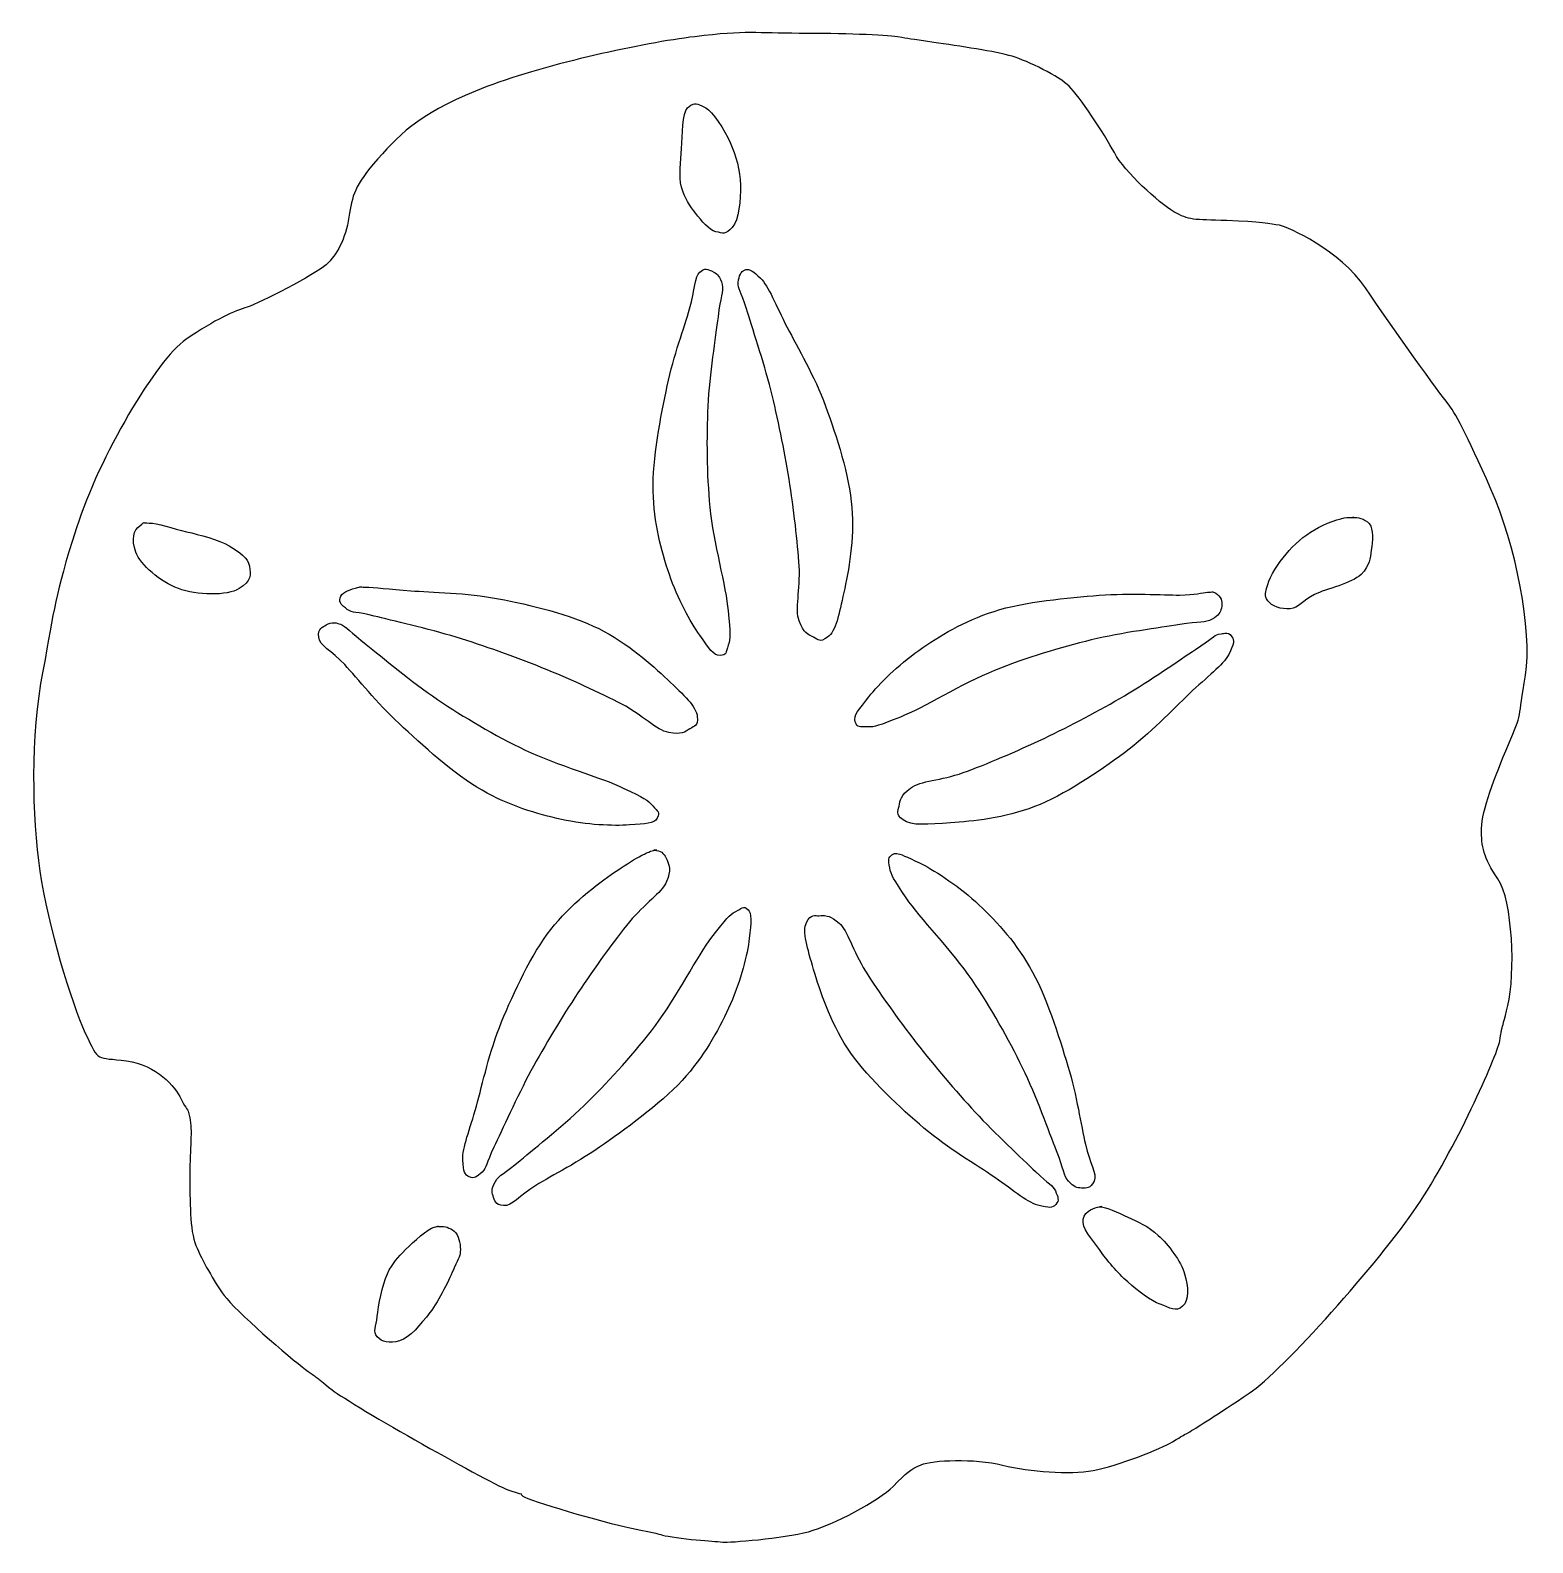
# Model space of a CAD drawing. Extents: x -1 to 572, y 0 to 577.
import ezdxf

# ---------------------------------------------------------------- set-up
doc = ezdxf.new("R2010")
doc.units = 0
doc.layers.get('0').update_dxf_attribs({"linetype": 'CONTINUOUS'})

msp = doc.modelspace()

# ---------------------------------------------------------------- linework, layer by layer
at = {"color": 7}
for p, q in [((291.941978, 575.999711), (291.941978, 575.999711)), ((252.593527, 549.104059), (252.593527, 549.104059)), ((256.409985, 485.928045), (256.409985, 485.928045)), ((272.296635, 485.834198), (272.296635, 485.834198)), ((43.882157, 389.068103), (43.882157, 389.068103)), ((503.488027, 391.207343), (503.488027, 391.207342)), ((126.482138, 364.631737), (126.482138, 364.631737)), ((447.711502, 362.622443), (447.711502, 362.622443)), ((114.327712, 350.985383), (114.327712, 350.985383)), ((454.350585, 346.983645), (454.350585, 346.983645)), ((236.745383, 264.133395), (236.745383, 264.133395)), ((329.105467, 262.867665), (329.105468, 262.867665)), ((270.660315, 242.327167), (270.660315, 242.327168)), ((301.066815, 239.237422), (301.066815, 239.237423)), ((407.058818, 128.02848), (407.058818, 128.02848)), ((154.985213, 120.580868), (154.985213, 120.580868))]:
    msp.add_line(p, q, dxfattribs=at)
for points in [[(252.047287, 574.736381), (232.126778, 572.282662), (196.696043, 564.690495), (172.72956, 555.658931)], [(291.941978, 575.999711), (275.676128, 576.01263), (271.967798, 577.1901), (252.047287, 574.736381)], [(329.4183, 574.673816), (324.575715, 575.458983), (308.207828, 575.986792), (291.941978, 575.999711)], [(343.218652, 572.544206), (333.586395, 573.93336), (334.260885, 573.888648), (329.4183, 574.673816)], [(373.129447, 567.247856), (367.042762, 569.094709), (352.850903, 571.155052), (343.218652, 572.544206)], [(394.957335, 555.812936), (391.206173, 559.564102), (379.216133, 565.401004), (373.129447, 567.247856)], [(172.72956, 555.658931), (148.763078, 546.627367), (140.26167, 538.502171), (131.1384, 528.084694)], [(412.18431, 530.464564), (408.231195, 537.811875), (398.708497, 552.06177), (394.957335, 555.812936)], [(249.31851, 547.518281), (251.461125, 549.363476), (251.635792, 549.190436), (252.593527, 549.104059)], [(252.593527, 549.104059), (253.551262, 549.017681), (253.723995, 548.845211), (256.284862, 547.518281)], [(246.996382, 532.035904), (247.372747, 537.082185), (247.175895, 545.673086), (249.31851, 547.518281)], [(256.284862, 547.518281), (258.84573, 546.191351), (263.324512, 539.342752), (265.575727, 534.358016)], [(246.996382, 517.328359), (245.931472, 521.552224), (246.620017, 526.989622), (246.996382, 532.035904)], [(265.575727, 534.358016), (267.826942, 529.37328), (269.318985, 523.644671), (269.445127, 518.103199)], [(131.1384, 528.084694), (122.01513, 517.667216), (121.419555, 514.189435), (120.083685, 505.814029)], [(434.883307, 507.924386), (429.067065, 511.309541), (416.137425, 523.117252), (412.18431, 530.464564)], [(252.415462, 507.265054), (250.166317, 510.127657), (248.061292, 513.104494), (246.996382, 517.328359)], [(269.445127, 518.103199), (269.57127, 512.561726), (268.972822, 504.626395), (266.34816, 501.848381)], [(120.083685, 505.814029), (118.747815, 497.438625), (115.5408, 491.40939), (111.391987, 487.672642)], [(260.156647, 500.298698), (257.439997, 500.9748), (254.664607, 504.40245), (252.415462, 507.265054)], [(455.086927, 504.512201), (442.257592, 504.968824), (440.69955, 504.539231), (434.883307, 507.924386)], [(475.119705, 502.721884), (471.699787, 503.379551), (467.916262, 504.055579), (455.086927, 504.512201)], [(507.968632, 478.834155), (498.322575, 493.198485), (478.539622, 502.064216), (475.119705, 502.721884)], [(266.34816, 501.848381), (263.723497, 499.07037), (262.873297, 499.622595), (260.156647, 500.298698)], [(111.391987, 487.672642), (107.243175, 483.935895), (86.01162, 472.911592), (81.303127, 471.502043)], [(253.962743, 484.81872), (255.77619, 486.197092), (255.508268, 485.86443), (256.409985, 485.928045)], [(256.409985, 485.928045), (257.311703, 485.991645), (258.068438, 485.521613), (259.381815, 484.81872)], [(268.67028, 480.94692), (268.886385, 483.558173), (269.79507, 485.192048), (270.9924, 485.591153)], [(270.9924, 485.591153), (272.18973, 485.990257), (271.480875, 485.846858), (272.296635, 485.834198)], [(272.296635, 485.834198), (273.112395, 485.821523), (274.246643, 485.34147), (277.186312, 482.496607)], [(250.093343, 470.886022), (252.143528, 478.114725), (252.149295, 483.440348), (253.962743, 484.81872)], [(259.381815, 484.81872), (260.695193, 484.115828), (261.787087, 483.104505), (262.478775, 480.174487)], [(262.478775, 480.174487), (263.170462, 477.24447), (261.85239, 475.527435), (260.929095, 467.789062)], [(271.76724, 470.886023), (269.69082, 477.719947), (268.454175, 478.335667), (268.67028, 480.94692)], [(277.186312, 482.496607), (280.125982, 479.651745), (283.08054, 472.026398), (287.249625, 463.917255)], [(539.409855, 434.692282), (536.806095, 437.786677), (517.61469, 464.469825), (507.968632, 478.834155)], [(81.303127, 471.502043), (76.594635, 470.092493), (69.118669, 466.883378), (57.877423, 459.17196)], [(241.579725, 441.470933), (244.029075, 453.08832), (248.043158, 463.65732), (250.093343, 470.886022)], [(260.929095, 467.789062), (260.0058, 460.05069), (257.626103, 445.881427), (257.059695, 433.729748)], [(281.055698, 439.921253), (278.32605, 450.764648), (273.84366, 464.052098), (271.76724, 470.886023)], [(287.249625, 463.917255), (291.41871, 455.808112), (297.705862, 445.231845), (301.954763, 433.729748)], [(57.877423, 459.17196), (46.636177, 451.460542), (24.791646, 414.330158), (16.120228, 387.20319)], [(236.160645, 401.220113), (235.8027, 413.373135), (239.130375, 429.853545), (241.579725, 441.470933)], [(288.022057, 405.864345), (286.22313, 417.100118), (283.785345, 429.077857), (281.055698, 439.921253)], [(257.059695, 433.729748), (256.493288, 421.578067), (256.558252, 408.09711), (257.834542, 395.0262)], [(301.954763, 433.729748), (306.203663, 422.22765), (311.053972, 407.095755), (312.01806, 395.0262)], [(555.837922, 402.04548), (546.322965, 423.49629), (542.013615, 431.597887), (539.409855, 434.692282)], [(291.893857, 372.577455), (291.369285, 381.630427), (289.820985, 394.628573), (288.022057, 405.864345)], [(242.35215, 369.482917), (239.22042, 378.68076), (236.51859, 389.06709), (236.160645, 401.220113)], [(568.98375, 330.93096), (571.80342, 348.11616), (565.35288, 380.59467), (555.837922, 402.04548)], [(257.834542, 395.0262), (259.110833, 381.95529), (264.026805, 364.3908), (264.80088, 355.550205)], [(312.01806, 395.0262), (312.982148, 382.956645), (310.785773, 370.772198), (308.923508, 362.516565)], [(16.120228, 387.20319), (7.448811, 360.076222), (8.078953, 357.61698), (3.289631, 332.560057)], [(38.773501, 377.996535), (36.944569, 382.933823), (37.977388, 386.29968), (40.320776, 388.059848)], [(40.320776, 388.059848), (42.664164, 389.820015), (41.083085, 389.034998), (43.882157, 389.068103)], [(43.882157, 389.068103), (46.681229, 389.101178), (53.137934, 386.883023), (58.125276, 385.737735)], [(488.506162, 386.512568), (492.452145, 388.844243), (498.596857, 391.050555), (500.89158, 391.1568)], [(500.89158, 391.1568), (503.186302, 391.263045), (503.08131, 391.217325), (503.488027, 391.20735)], [(503.488027, 391.20735), (503.894738, 391.19745), (502.267875, 391.237125), (503.488027, 391.207343)], [(503.488027, 391.207342), (504.70818, 391.177568), (507.647647, 390.961335), (509.405213, 388.834687)], [(509.405213, 388.834687), (511.162778, 386.70804), (510.71196, 382.08825), (510.18006, 378.771382)], [(58.125276, 385.737735), (63.112619, 384.592447), (70.398815, 382.779225), (74.380091, 380.318655)], [(477.668017, 377.224103), (480.658957, 380.765753), (484.56018, 384.180893), (488.506162, 386.512568)], [(55.028318, 364.063837), (48.051761, 366.644633), (40.602433, 373.059247), (38.773501, 377.996535)], [(74.380091, 380.318655), (78.361365, 377.858085), (81.517605, 375.906502), (82.12128, 372.577455)], [(470.701665, 365.611118), (471.57957, 368.78064), (474.677077, 373.682453), (477.668017, 377.224103)], [(510.18006, 378.771382), (509.64816, 375.454515), (509.755335, 372.983272), (506.308252, 369.482917)], [(82.12128, 372.577455), (82.724955, 369.248407), (82.81419, 367.003118), (78.24948, 364.063837)], [(291.893857, 351.678405), (290.186325, 356.22291), (292.41843, 363.524482), (291.893857, 372.577455)], [(78.24948, 364.063837), (73.684768, 361.124558), (62.004876, 361.483043), (55.028318, 364.063837)], [(116.702783, 360.500048), (117.147548, 362.469803), (119.732063, 363.450735), (122.557395, 364.196183)], [(122.557395, 364.196183), (125.382728, 364.94163), (123.522623, 364.609478), (126.482138, 364.631737)], [(126.482138, 364.631737), (129.441653, 364.654013), (135.701617, 363.744743), (143.660992, 363.19515)], [(253.962743, 346.25934), (250.365803, 351.249833), (245.48388, 360.285075), (242.35215, 369.482917)], [(470.701665, 359.419605), (469.243252, 361.501785), (469.82376, 362.441595), (470.701665, 365.611118)], [(506.308252, 369.482917), (502.86117, 365.982562), (492.990892, 364.014735), (488.506162, 361.741717)], [(119.47728, 356.108483), (117.354555, 357.644498), (116.258018, 358.530293), (116.702783, 360.500048)], [(143.660992, 363.19515), (151.620368, 362.645557), (165.063097, 362.476103), (177.104287, 360.160755)], [(177.104287, 360.160755), (189.145477, 357.845407), (204.60522, 354.167385), (215.432437, 348.747495)], [(308.923508, 362.516565), (307.061242, 354.260932), (305.942917, 347.737605), (302.729595, 345.4869)], [(366.24972, 355.32882), (377.809275, 359.097195), (394.5603, 360.550695), (406.397077, 361.47462)], [(406.397077, 361.47462), (418.233855, 362.398545), (430.913025, 361.537995), (437.01774, 361.594928)], [(437.01774, 361.594928), (443.122455, 361.651853), (445.659495, 362.507198), (447.711502, 362.622443)], [(447.711502, 362.622443), (449.76351, 362.737687), (449.643847, 363.158183), (451.477418, 361.806697)], [(451.477418, 361.806697), (453.310987, 360.455213), (453.379942, 358.403745), (453.005452, 356.609003)], [(479.217697, 356.322653), (475.92864, 356.026988), (472.160077, 357.337425), (470.701665, 359.419605)], [(488.506162, 361.741717), (484.021432, 359.4687), (482.506755, 356.618317), (479.217697, 356.322653)], [(129.689783, 353.552955), (122.76738, 355.312013), (121.600005, 354.572468), (119.47728, 356.108483)], [(160.991437, 345.479678), (150.299985, 348.754283), (136.612185, 351.793905), (129.689783, 353.552955)], [(264.80088, 355.550205), (265.574955, 346.70961), (265.800278, 345.239002), (264.80088, 342.38994)], [(337.544505, 340.44321), (345.486952, 346.04013), (354.690165, 351.560445), (366.24972, 355.32882)], [(449.420002, 352.328123), (446.803672, 350.838735), (444.786877, 351.618585), (437.10195, 350.323635)], [(453.005452, 356.609003), (452.630962, 354.81426), (452.036332, 353.81751), (449.420002, 352.328123)], [(108.554917, 345.525398), (108.204022, 348.819968), (110.07726, 349.402208), (111.358305, 350.162423)], [(111.358305, 350.162423), (112.63935, 350.922638), (113.39133, 351.045), (114.327712, 350.985383)], [(114.327712, 350.985383), (115.264095, 350.925758), (114.96396, 351.045608), (116.93379, 350.410275)], [(116.93379, 350.410275), (118.90362, 349.774935), (120.58809, 347.470298), (126.73239, 342.676298)], [(215.432437, 348.747495), (226.259655, 343.327605), (235.548397, 335.140538), (241.649505, 329.275395)], [(297.310522, 345.4869), (295.2393, 346.426755), (293.60139, 347.1339), (291.893857, 351.678405)], [(437.10195, 350.323635), (429.417022, 349.028685), (415.150162, 347.321258), (403.3314, 344.44014)], [(443.125027, 340.799363), (449.096767, 344.717543), (450.143812, 346.24248), (451.908157, 346.605855)], [(451.908157, 346.605855), (453.672502, 346.96923), (453.442132, 346.947698), (454.350585, 346.983645)], [(454.350585, 346.983645), (455.259038, 347.01957), (456.082755, 347.03382), (457.01922, 345.686625)], [(118.476247, 335.004893), (113.351152, 340.499513), (108.905812, 342.230828), (108.554917, 345.525398)], [(126.73239, 342.676298), (132.87669, 337.882298), (143.770297, 328.51323), (153.875895, 321.741158)], [(193.741703, 333.820965), (183.196035, 338.095043), (171.68289, 342.205073), (160.991437, 345.479678)], [(261.703928, 338.520555), (259.057418, 338.373975), (257.559683, 341.268848), (253.962743, 346.25934)], [(264.80088, 342.38994), (263.801483, 339.540878), (264.350437, 338.667135), (261.703928, 338.520555)], [(302.729595, 345.4869), (299.516273, 343.236195), (299.381745, 344.547045), (297.310522, 345.4869)], [(403.3314, 344.44014), (391.512637, 341.559023), (378.59721, 337.69683), (366.415762, 332.78865)], [(416.036872, 323.160893), (425.671492, 328.835768), (437.153287, 336.881183), (443.125027, 340.799363)], [(457.01922, 345.686625), (457.955685, 344.339408), (457.967085, 343.011593), (455.794395, 338.871878)], [(139.240545, 312.498405), (130.566405, 320.60535), (123.601342, 329.510273), (118.476247, 335.004893)], [(318.534435, 322.759035), (322.308967, 327.616583), (329.602057, 334.84629), (337.544505, 340.44321)], [(455.794395, 338.871878), (453.621705, 334.732163), (447.410842, 330.266858), (440.805308, 323.98146)], [(3.289631, 332.560057), (-1.499691, 307.503135), (-0.87966, 277.18218), (2.180309, 256.17324)], [(224.227605, 319.909935), (216.209213, 324.145132), (204.28737, 329.546888), (193.741703, 333.820965)], [(241.649505, 329.275395), (247.750613, 323.410252), (252.75603, 319.078935), (253.019445, 315.164633)], [(366.415762, 332.78865), (354.234315, 327.88047), (338.765272, 318.21348), (330.501157, 314.979338)], [(562.544392, 304.468462), (567.897682, 316.949287), (566.16408, 313.74576), (568.98375, 330.93096)], [(440.805308, 323.98146), (434.199772, 317.696063), (425.822407, 308.68005), (415.98393, 301.361873)], [(153.875895, 321.741158), (163.981492, 314.969085), (175.550542, 308.050598), (187.396185, 302.37975)], [(242.11152, 309.095835), (237.339128, 309.98601), (232.245998, 315.674745), (224.227605, 319.909935)], [(313.29102, 313.150523), (312.40455, 315.648458), (314.759902, 317.901488), (318.534435, 322.759035)], [(385.319955, 306.877193), (395.59335, 311.76966), (406.402253, 317.486018), (416.036872, 323.160893)], [(170.881492, 287.03694), (160.296472, 293.018723), (147.914677, 304.391468), (139.240545, 312.498405)], [(253.019445, 315.164633), (253.28286, 311.25033), (252.092003, 311.81616), (250.216065, 310.530022)], [(317.875095, 311.271173), (314.859862, 311.42715), (314.17749, 310.652588), (313.29102, 313.150523)], [(330.501157, 314.979338), (322.237042, 311.745195), (320.890327, 311.115195), (317.875095, 311.271173)], [(250.216065, 310.530022), (248.340127, 309.243885), (246.883912, 308.20566), (242.11152, 309.095835)], [(354.4755, 293.784308), (363.013703, 296.838908), (375.04656, 301.984725), (385.319955, 306.877193)], [(187.396185, 302.37975), (199.241827, 296.708903), (216.817732, 291.827055), (224.783482, 287.91525)], [(415.98393, 301.361873), (406.145452, 294.043695), (392.99505, 285.126143), (381.686385, 280.799708)], [(552.26451, 272.43528), (552.356437, 279.322072), (557.191102, 291.987638), (562.544392, 304.468462)], [(334.423485, 287.89359), (338.302582, 290.812643), (345.937297, 290.729715), (354.4755, 293.784308)], [(201.244672, 275.91483), (191.75334, 277.993928), (181.466512, 281.055158), (170.881492, 287.03694)], [(224.783482, 287.91525), (232.749232, 284.003445), (234.121777, 283.434668), (236.042737, 281.105303)], [(330.00786, 280.951298), (330.325913, 283.203435), (330.544388, 284.974538), (334.423485, 287.89359)], [(236.042737, 281.105303), (237.963697, 278.775938), (238.997542, 278.79441), (237.753645, 276.453855)], [(331.53588, 275.751203), (328.470833, 278.19999), (329.689808, 278.69916), (330.00786, 280.951298)], [(381.686385, 280.799708), (370.37772, 276.473273), (358.065345, 275.148), (349.61952, 274.608195)], [(227.124847, 273.835755), (220.993215, 273.33984), (210.736005, 273.835733), (201.244672, 275.91483)], [(237.753645, 276.453855), (236.509747, 274.1133), (233.25648, 274.33167), (227.124847, 273.835755)], [(349.61952, 274.608195), (341.173695, 274.068398), (334.600928, 273.302415), (331.53588, 275.751203)], [(558.528217, 253.215847), (552.89145, 261.441982), (552.172582, 265.548487), (552.26451, 272.43528)], [(221.40738, 255.74247), (228.148095, 260.409345), (234.84282, 264.115568), (236.745383, 264.133365)], [(236.745383, 264.133395), (236.872223, 264.134145), (235.425413, 264.362715), (237.491355, 264.087645)], [(236.745383, 264.133365), (238.647953, 264.15114), (236.618543, 264.132615), (236.745383, 264.133395)], [(237.491355, 264.087645), (239.557298, 263.812575), (240.592313, 262.514048), (241.481063, 260.420393)], [(241.481063, 260.420393), (242.369813, 258.326738), (243.097447, 256.696763), (241.27893, 252.195525)], [(326.441663, 257.501535), (325.948717, 260.480295), (325.889445, 261.508658), (327.295905, 262.38399)], [(327.295905, 262.38399), (328.702365, 263.259322), (327.791805, 262.897868), (329.105467, 262.867665)], [(329.105468, 262.867665), (330.41913, 262.83744), (332.945678, 261.632468), (337.804388, 259.315913)], [(2.180309, 256.17324), (5.240277, 235.164308), (14.111786, 206.107522), (19.491508, 194.385683)], [(197.12502, 233.902538), (204.583605, 243.440535), (214.666665, 251.075595), (221.40738, 255.74247)], [(332.76552, 245.963145), (327.837682, 253.343633), (326.934607, 254.522775), (326.441663, 257.501535)], [(337.804388, 259.315913), (342.663105, 256.999358), (351.979178, 251.094375), (359.146215, 244.533773)], [(241.27893, 252.195525), (239.460413, 247.694288), (232.875083, 243.829148), (227.13447, 236.809395)], [(562.303755, 204.918217), (565.284142, 216.996585), (564.164985, 244.989712), (558.528217, 253.215847)], [(270.660315, 242.327168), (271.291433, 242.336318), (271.002045, 242.60844), (272.409735, 241.451257)], [(357.849187, 214.692773), (350.447722, 225.541553), (337.693357, 238.582658), (332.76552, 245.963145)], [(359.146215, 244.533773), (366.313253, 237.97317), (373.676123, 230.163938), (379.831095, 219.678697)], [(227.13447, 236.809395), (221.393857, 229.789643), (213.737535, 219.174315), (207.457845, 209.685143)], [(258.604568, 231.010155), (264.017768, 238.042402), (265.345988, 239.54343), (267.51042, 240.69807)], [(267.51042, 240.69807), (269.674853, 241.85271), (270.029198, 242.317987), (270.660315, 242.327167)], [(272.409735, 241.451257), (273.817425, 240.294075), (273.598718, 236.622713), (272.869335, 230.514443)], [(294.668363, 236.556758), (296.404455, 240.074865), (298.000958, 239.05335), (299.418473, 239.16042)], [(299.418473, 239.16042), (300.835987, 239.26749), (299.980455, 239.256818), (301.066815, 239.237422)], [(301.066815, 239.237423), (302.153175, 239.217998), (303.926235, 239.104313), (307.147635, 236.335373)], [(178.341135, 198.599145), (182.99742, 209.942438), (189.666435, 224.36454), (197.12502, 233.902538)], [(237.014895, 197.232375), (244.92132, 207.718852), (253.191368, 223.977907), (258.604568, 231.010155)], [(297.421215, 218.646383), (295.08636, 226.780988), (292.93227, 233.03865), (294.668363, 236.556758)], [(307.147635, 236.335373), (310.369035, 233.566433), (312.380565, 225.695348), (317.191688, 218.008695)], [(272.869335, 230.514443), (272.139953, 224.40618), (269.620133, 214.451558), (265.700858, 205.560713)], [(379.831095, 219.678697), (385.986068, 209.193458), (390.989738, 193.141245), (394.425533, 181.776457)], [(310.333635, 188.64897), (303.687225, 198.769695), (299.75607, 210.511778), (297.421215, 218.646383)], [(317.191688, 218.008695), (322.00281, 210.322043), (329.606603, 199.668218), (336.584378, 190.67991)], [(377.128777, 181.12434), (371.78502, 192.052673), (365.250653, 203.843993), (357.849187, 214.692773)], [(207.457845, 209.685143), (201.178155, 200.19597), (194.864377, 189.727253), (189.535425, 179.897078)], [(265.700858, 205.560713), (261.78159, 196.669868), (256.743195, 187.194945), (248.781893, 178.005727)], [(559.206802, 191.452358), (560.26323, 197.51883), (559.323367, 192.83985), (562.303755, 204.918217)], [(168.737437, 166.421588), (171.156217, 175.212998), (173.68485, 187.255853), (178.341135, 198.599145)], [(211.39221, 168.216742), (220.033095, 176.779402), (229.10847, 186.745897), (237.014895, 197.232375)], [(19.491508, 194.385683), (24.871231, 182.663842), (23.57406, 185.419065), (35.207306, 183.737633)], [(336.584378, 190.67991), (343.562153, 181.691603), (351.456645, 172.35654), (359.06199, 164.159655)], [(527.616382, 128.134365), (541.826782, 149.13681), (558.150375, 185.385885), (559.206802, 191.452358)], [(337.758668, 159.546705), (328.504478, 167.591033), (316.980045, 178.528245), (310.333635, 188.64897)], [(35.207306, 183.737633), (46.840552, 182.056208), (53.748208, 174.056648), (56.031761, 169.16484)], [(189.535425, 179.897078), (184.206473, 170.066903), (178.516192, 157.252823), (175.419848, 150.816473)], [(390.106155, 149.396768), (387.19653, 156.626498), (382.472535, 170.196007), (377.128777, 181.12434)], [(394.425533, 181.776457), (397.861328, 170.41167), (399.419445, 159.214147), (401.095905, 151.889737)], [(248.781893, 178.005727), (240.82059, 168.81651), (227.215515, 158.933918), (217.550018, 152.038927)], [(56.031761, 169.16484), (58.315315, 164.273032), (58.2818, 166.849665), (59.354915, 162.04449)], [(185.492775, 145.76079), (191.409615, 150.832875), (202.751325, 159.654082), (211.39221, 168.216742)], [(59.354915, 162.04449), (60.42803, 157.239315), (59.38751, 150.455745), (59.415073, 140.36097)], [(163.573447, 145.93401), (163.300492, 150.60126), (166.318658, 157.630178), (168.737437, 166.421588)], [(359.06199, 164.159655), (366.667335, 155.96277), (376.985198, 146.467523), (382.090643, 141.472695)], [(365.16687, 140.141985), (357.61341, 145.249305), (347.012857, 151.502378), (337.758668, 159.546705)], [(175.419848, 150.816473), (172.323502, 144.380123), (172.815037, 143.087565), (170.888715, 141.311438)], [(217.550018, 152.038927), (207.88452, 145.143937), (197.77779, 140.081685), (191.376278, 136.147462)], [(401.095905, 151.889737), (402.772365, 144.565327), (405.749295, 140.838585), (404.39982, 137.812657)], [(166.03512, 139.46337), (164.192617, 140.289758), (163.846402, 141.26676), (163.573447, 145.93401)], [(175.970903, 137.689935), (177.444645, 140.315107), (179.575935, 140.688705), (185.492775, 145.76079)], [(394.69986, 137.790998), (392.685052, 140.027955), (393.01578, 142.167037), (390.106155, 149.396768)], [(59.415073, 140.36097), (59.442635, 130.266195), (59.303805, 119.08191), (61.696282, 113.318535)], [(170.888715, 141.311438), (168.962392, 139.53531), (167.877623, 138.636983), (166.03512, 139.46337)], [(382.918432, 128.68782), (378.409657, 129.924218), (372.72033, 135.034665), (365.16687, 140.141985)], [(382.090643, 141.472695), (387.196088, 136.477868), (388.576208, 136.53192), (389.64174, 134.138183)], [(175.107015, 132.177015), (174.502455, 133.907865), (174.49716, 135.064762), (175.970903, 137.689935)], [(191.376278, 136.147462), (184.974765, 132.21324), (182.39547, 128.200605), (179.096723, 128.509755)], [(389.64174, 134.138183), (390.707273, 131.744445), (391.209675, 130.42842), (389.83665, 128.947695)], [(399.647288, 135.206587), (397.813988, 135.188288), (396.714668, 135.55404), (394.69986, 137.790998)], [(404.39982, 137.812657), (403.050345, 134.78673), (401.480588, 135.22488), (399.647288, 135.206587)], [(179.096723, 128.509755), (175.797975, 128.818905), (175.711575, 130.446165), (175.107015, 132.177015)], [(389.83665, 128.947695), (388.463625, 127.466978), (387.427208, 127.451423), (382.918432, 128.68782)], [(400.263315, 123.328905), (401.018963, 126.729255), (404.769765, 127.718063), (406.45482, 127.973138)], [(407.058818, 128.028488), (407.160645, 128.032238), (405.531398, 127.974863), (407.058818, 128.02848)], [(406.45482, 127.973138), (408.139875, 128.228213), (406.95699, 128.024888), (407.058818, 128.028488)], [(407.058818, 128.02848), (408.586245, 128.082105), (413.634548, 125.832623), (417.290573, 124.103738)], [(463.643865, 56.880263), (476.300422, 65.35098), (513.405982, 107.13192), (527.616382, 128.134365)], [(406.45482, 111.71832), (403.649873, 115.779893), (399.507668, 119.928555), (400.263315, 123.328905)], [(417.290573, 124.103738), (420.946598, 122.374853), (425.0991, 120.721493), (428.903565, 117.137393)], [(141.723885, 111.71832), (144.682658, 114.744323), (150.36582, 119.707785), (152.562038, 120.231952)], [(152.562038, 120.231952), (154.758255, 120.75612), (153.501878, 120.529905), (154.985213, 120.580868)], [(154.985213, 120.580868), (156.468548, 120.631793), (158.634945, 120.15528), (160.300823, 118.684672)], [(160.300823, 118.684672), (161.9667, 117.214065), (162.622935, 114.166133), (162.622935, 111.71832)], [(428.903565, 117.137393), (432.70803, 113.553292), (437.62635, 107.28717), (438.964455, 102.429855)], [(61.696282, 113.318535), (64.088758, 107.55516), (68.527002, 99.708945), (72.503148, 94.173705)], [(134.757533, 102.429855), (136.762133, 106.703168), (138.765113, 108.692318), (141.723885, 111.71832)], [(162.622935, 111.71832), (162.622935, 109.270508), (162.07965, 108.838522), (160.300823, 104.751968)], [(417.290573, 99.332895), (413.370038, 102.821205), (409.259768, 107.656748), (406.45482, 111.71832)], [(160.300823, 104.751968), (158.521995, 100.665413), (154.615718, 92.368958), (151.01235, 87.72231)], [(130.88814, 86.175037), (131.363325, 90.222323), (132.752933, 98.156542), (134.757533, 102.429855)], [(429.67599, 90.81927), (425.979608, 92.153798), (421.211108, 95.844585), (417.290573, 99.332895)], [(438.964455, 102.429855), (440.30256, 97.57254), (440.84373, 92.31837), (438.19203, 90.044423)], [(72.503148, 94.173705), (76.479292, 88.638473), (97.653247, 70.247183), (103.537695, 65.94495)], [(151.01235, 87.72231), (147.408983, 83.075663), (143.325668, 78.03606), (139.401773, 76.884158)], [(438.19203, 90.044423), (435.54033, 87.770475), (433.372373, 89.484743), (429.67599, 90.81927)], [(130.88814, 78.433837), (129.137288, 80.531715), (130.412955, 82.127752), (130.88814, 86.175037)], [(139.401773, 76.884158), (135.477878, 75.732255), (132.638993, 76.33596), (130.88814, 78.433837)], [(103.537695, 65.94495), (109.422142, 61.642718), (106.07967, 64.215248), (113.661165, 58.218188)], [(113.661165, 58.218188), (121.24266, 52.221128), (175.277062, 21.675113), (181.859205, 19.555545)], [(440.90397, 42.175133), (444.495937, 44.266005), (450.987307, 48.409545), (463.643865, 56.880263)], [(434.39001, 38.35386), (438.745507, 40.973678), (437.312002, 40.08426), (440.90397, 42.175133)], [(404.065327, 27.38577), (413.348197, 29.002313), (430.034512, 35.734043), (434.39001, 38.35386)], [(327.738675, 21.290513), (333.05985, 26.712398), (334.03023, 27.64902), (338.418007, 29.529818)], [(338.418007, 29.529818), (342.805785, 31.410615), (358.77855, 32.07708), (369.522337, 29.421533)], [(369.522337, 29.421533), (380.266125, 26.765985), (394.782458, 25.769228), (404.065327, 27.38577)], [(181.859205, 19.555545), (188.441347, 17.435978), (184.48746, 19.18512), (186.510652, 17.596792)], [(186.510652, 17.596792), (188.533845, 16.008465), (216.72867, 7.5909), (227.89968, 5.34612)], [(295.414328, 3.98895), (304.96812, 6.549285), (322.4175, 15.868628), (327.738675, 21.290513)], [(227.89968, 5.34612), (239.07069, 3.10134), (237.558435, 3.289162), (239.726835, 2.711182)], [(239.726835, 2.711182), (241.895235, 2.133203), (247.661692, 1.327972), (252.540592, 0.923273)], [(252.540592, 0.923273), (257.419492, 0.518573), (260.321962, 0.304642), (262.719405, 0.047363)], [(262.719405, 0.047363), (265.116848, -0.20991), (285.860535, 1.428615), (295.414328, 3.98895)]]:
    msp.add_open_spline(points, degree=3, dxfattribs=at)

doc.saveas('drawing.dxf')
